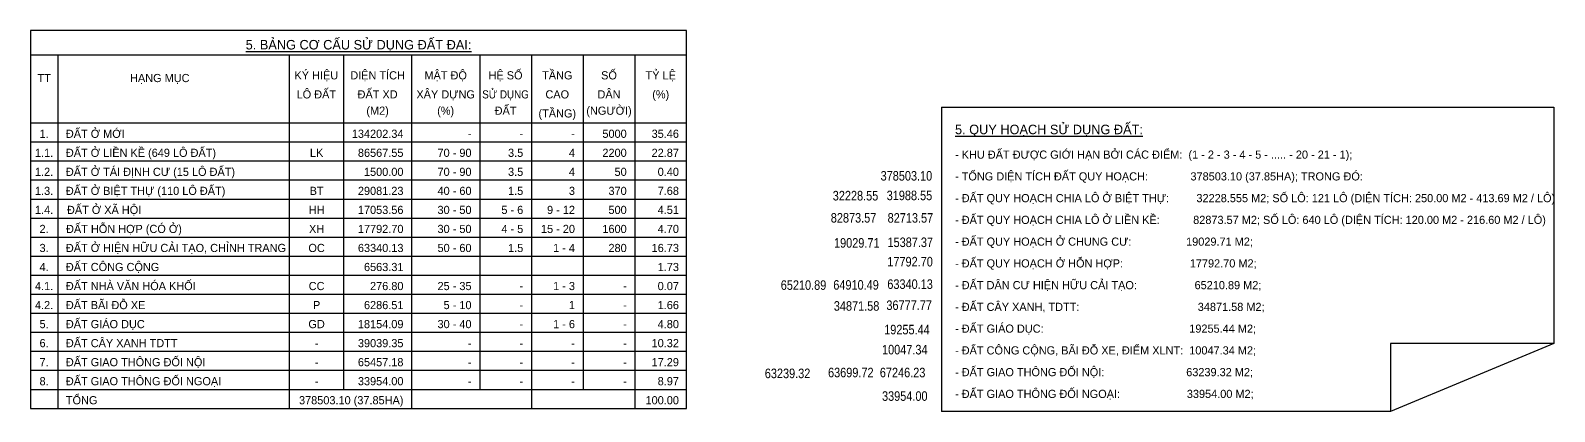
# Model space of a CAD drawing. Header units: metres. Extents: x 566107 to 571261, y 2062953 to 2068466.
# Drawn here: x 566107 to 566667, y 2065351 to 2065491 of the extents above; entities that cross this region are included whole.
import ezdxf
from ezdxf.enums import TextEntityAlignment as Align

# ---------------------------------------------------------------- set-up
doc = ezdxf.new("R2010")
doc.units = ezdxf.units.M
doc.layers.add('dientich', color=7, linetype='CONTINUOUS')
doc.layers.add('ghi_chu', color=7, linetype='CONTINUOUS')
doc.styles.add('avantH', font='', dxfattribs={"height": 10})
doc.styles.add('text', font='')
doc.styles.get('avantH').set_extended_font_data('.VnAvantH')
doc.styles.get('text').set_extended_font_data('.VnArial NarrowH')

# ---------------------------------------------------------------- blocks, each defined once
blk = doc.blocks.new('ghi_Eu-bgSDD')
at = {"color": 32}
blk.add_wipeout([(-240.99999999981486, 139.00000000011636), (2.3283064365386963e-10, 139.00000000011636), (2.3280222194443922e-10, 2.4434143597318325e-10), (-241.0000000001164, 2.4434143597318325e-10)], dxfattribs=at).translate(0, 0, 3.480756881984234).dxf.layer = 'ghi_chu'
at = {"layer": 'ghi_chu'}
blk.add_line((-240.9999999998836, 130.0000000002328), (2.328306436538696e-10, 130.0000000002328), dxfattribs=at)
at = {"layer": 'ghi_chu', "color": 32}
for p, q in [((-230.9999999998836, 130.0000000002328), (-231.0000000002328, 7.000000000232831)), ((-145.9999999998836, 130.0000000002328), (-146.0000000002328, 2.328306436538696e-10)), ((-125.9999999998836, 130.0000000002328), (-126.0000000002328, 7.000000000232831)), ((-100.9999999998836, 130.0000000002328), (-101.0000000002328, 2.328306436538696e-10)), ((-75.99999999988358, 130.0000000002328), (-76.00000000023283, 7.000000000232831)), ((-37.99999999976717, 130.0000000002328), (-38, 7.000000000232831)), ((-18.99999999976717, 130.0000000002328), (-19.00000000011642, 2.328306436538696e-10)), ((-230.9999999998836, 123.0000000002328), (-231.0000000002328, 2.328306436538696e-10)), ((-240.9999999998836, 105.0000000002328), (2.328306436538696e-10, 105.0000000002328)), ((-240.9999999998836, 98.00000000023283), (2.328306436538696e-10, 98.00000000023283)), ((-240.9999999998836, 91.00000000023283), (2.328306436538696e-10, 91.00000000023283)), ((-240.9999999998836, 84.00000000023283), (2.328306436538696e-10, 84.00000000023283)), ((-240.9999999998836, 77.00000000023283), (2.328306436538696e-10, 77.00000000023283)), ((-240.9999999998836, 70.00000000023283), (2.328306436538696e-10, 70.00000000023283)), ((-240.9999999998836, 63.00000000023283), (2.328306436538696e-10, 63.00000000023283)), ((-240.9999999998836, 56.00000000023283), (2.328306436538696e-10, 56.00000000023283)), ((-240.9999999998836, 49.00000000023283), (2.328306436538696e-10, 49.00000000023283)), ((-240.9999999998836, 42.00000000023283), (2.328306436538696e-10, 42.00000000023283)), ((-240.9999999998836, 35.00000000023283), (2.328306436538696e-10, 35.00000000023283)), ((-241, 28.00000000023283), (1.164153218269348e-10, 28.00000000023283)), ((-240.9999999998836, 21.00000000023283), (2.328306436538696e-10, 21.00000000023283)), ((-241, 14.00000000023283), (1.164153218269348e-10, 14.00000000023283)), ((-241.0000000001164, 7.000000000232831), (0, 7.000000000232831))]:
    blk.add_line(p, q, dxfattribs=at)
at = {"layer": 'ghi_chu'}
blk.add_lwpolyline([(2.328306436538696e-10, 139.0000000002328), (-240.9999999998836, 139.0000000002328), (-241.0000000001164, 2.328306436538696e-10), (0, 2.328306436538696e-10)], close=True, dxfattribs=at)
blk.add_lwpolyline([(-240.9999999998836, 130.0000000002328), (-230.9999999998836, 130.0000000002328), (-145.9999999998836, 130.0000000002328), (-125.9999999998836, 130.0000000002328), (-100.9999999998836, 130.0000000002328), (-75.99999999988358, 130.0000000002328), (-37.99999999976717, 130.0000000002328), (-18.99999999976717, 130.0000000002328), (2.328306436538696e-10, 130.0000000002328)], dxfattribs=at)
at = {"layer": 'ghi_chu', "color": 32}
for points in [[(-240.9999999998836, 130.0000000002328), (-230.9999999998836, 130.0000000002328), (-145.9999999998836, 130), (-125.9999999998836, 130), (-100.9999999998836, 130.0000000002328), (-75.99999999988358, 130.0000000002328), (-56.99999999988358, 130.0000000002328), (-37.99999999976717, 130.0000000002328), (-18.99999999976717, 130.0000000002328), (2.328306436538696e-10, 130.0000000002328)], [(-56.99999999988358, 130.0000000002328), (-57.00000000011642, 2.328306436538696e-10)]]:
    blk.add_lwpolyline(points, dxfattribs=at)
at = {"layer": 'ghi_chu', "lineweight": -2, "style": 'avantH'}
for s, height, p in [('%%U5. b¶ng c¬ cÊu sö dông ®Êt ®ai:', 3.5, (-120.4999999997672, 132.0000000002328)), ('ký hiÖu', 3, (-135.9999999998836, 120.9910439832602)), ('diÖn tÝch', 3, (-113.4999999998836, 120.9910439832602)), ('mËt ®é', 3, (-88.49999999988358, 120.9910439832602)), ('hÖ sè', 3, (-66.49999999988358, 120.9910439832602)), ('tÇng', 3, (-47.49999999988358, 120.9910439832602)), ('sè', 3, (-28.49999999976717, 120.9910439832602)), ('tû lÖ', 3, (-9.49999999976717, 120.9910439832602)), ('tt', 3, (-235.9999999998836, 120.0000000002328)), ('h¹ng môc', 3, (-193.4999999998836, 120.0000000002328)), ('l« ®Êt', 3, (-135.9999999998836, 113.9910439832602)), ('®Êt xd', 3, (-113.4999999998836, 113.9910439832602)), ('x©y dùng', 3, (-88.49999999988358, 113.9910439832602)), ('d©n', 3, (-28.49999999976717, 113.9910439832602)), ('cao', 3, (-47.49999999988358, 113.9910439832602)), ('(%%%)', 3, (-9.49999999976717, 113.9910439832602)), ('(m2)', 3, (-113.4999999998836, 107.9910439832602)), ('(%%%)', 3, (-88.49999999988358, 107.9910439832602)), ('®Êt', 3, (-66.49999999988358, 107.9910439832602)), ('(tÇng)', 3, (-47.49999999988358, 106.9910439832602)), ('(ng\xadêi)', 3, (-28.49999999976717, 107.9910439832602)), ('1.', 3, (-235.9999999997672, 99.50000000023283)), ('2.', 3, (-235.9999999998836, 64.5)), ('xh', 3, (-135.9013861248968, 64.5)), ('3.', 3, (-235.9999999998836, 57.5)), ('oc', 3, (-135.9013861248968, 57.5)), ('4.', 3, (-235.9999999998836, 50.5)), ('5.', 3, (-236, 29.50000000023283)), ('gd', 3, (-135.9013861250132, 29.50000000023283)), ('6.', 3, (-235.9999999998836, 22.50000000023283)), ('-', 3, (-135.9013861248968, 22.50000000023283)), ('7.', 3, (-236, 15.50000000023283)), ('-', 3, (-135.9013861250132, 15.50000000023283)), ('8.', 3, (-236.0000000001164, 8.50000000023283)), ('-', 3, (-135.9013861251296, 8.50000000023283))]:
    blk.add_text(s, height=height, dxfattribs=at).set_placement(p, align=Align.CENTER)
at = {"layer": 'ghi_chu', "lineweight": -2, "style": 'avantH', "width": 0.9}
blk.add_text('sö dông', height=3, dxfattribs=at).set_placement((-66.49999999988358, 113.9910439832602), align=Align.CENTER)
at = {"layer": 'ghi_chu', "lineweight": -2, "style": 'avantH'}
for s, p in [('®Êt ë míi', (-228.0013564348919, 99.50000000023283)), ('®Êt hçn hîp (cã ë)', (-227.9358681316953, 64.5)), ('®Êt ë hiÖn h÷u c¶i t¹o, chØnh trang', (-228.0013564350083, 57.5)), ('®Êt c«ng céng', (-228.0013564350083, 50.5)), ('®Êt gi¸o dôc', (-228.0013564351248, 29.50000000023283)), ('®Êt c©y xanh tdtt', (-228.0013564350083, 22.50000000023283)), ('®Êt giao th«ng ®èi néi', (-228.0013564351248, 15.50000000023283)), ('®Êt giao th«ng ®èi ngo¹i', (-228.0013564352412, 8.50000000023283))]:
    blk.add_text(s, height=3, dxfattribs=at).set_placement(p)
for s, p in [('134202.34', (-103.9999999998836, 99.50000000023283)), ('-', (-78.99999999988358, 99.50000000023283)), ('-', (-59.99999999976717, 99.50000000023283)), ('-', (-40.99999999965075, 99.50000000023283)), ('5000', (-21.99999999965075, 99.50000000023283)), ('35.46', (-2.812281884602271, 99.50000000023283)), ('17792.70', (-104, 64.5)), ('30 - 50', (-79, 64.5)), ('4 - 5', (-60, 64.5)), ('15 - 20', (-40.99999999988358, 64.5)), ('1600', (-21.99999999988358, 64.5)), ('4.70', (-2.812281884835102, 64.5)), ('63340.13', (-104, 57.5)), ('50 - 60', (-79, 57.5)), ('1.5', (-60, 57.5)), ('1 - 4', (-40.99999999988358, 57.5)), ('280', (-21.99999999988358, 57.5)), ('16.73', (-2.812281884835102, 57.5)), ('6563.31', (-104, 50.5)), ('1.73', (-2.812281884718686, 50.5)), ('18154.09', (-104.0000000001164, 29.50000000023283)), ('30 - 40', (-79.00000000011642, 29.50000000023283)), ('-', (-60, 29.50000000023283)), ('1 - 6', (-40.99999999988358, 29.50000000023283)), ('-', (-21.99999999988358, 29.50000000023283)), ('4.80', (-2.812281884835102, 29.50000000023283)), ('39039.35', (-104, 22.50000000023283)), ('-', (-79, 22.50000000023283)), ('-', (-59.99999999988358, 22.50000000023283)), ('-', (-40.99999999976717, 22.50000000023283)), ('-', (-21.99999999976717, 22.50000000023283)), ('10.32', (-2.812281884718686, 22.50000000023283)), ('65457.18', (-104.0000000001164, 15.50000000023283)), ('-', (-79.00000000011642, 15.50000000023283)), ('-', (-60, 15.50000000023283)), ('-', (-40.99999999988358, 15.50000000023283)), ('-', (-21.99999999988358, 15.50000000023283)), ('17.29', (-2.812281884835102, 15.50000000023283)), ('33954.00', (-104.0000000002328, 8.50000000023283)), ('8.97', (-2.812281884951517, 8.50000000023283)), ('-', (-79.00000000023283, 8.50000000023283)), ('-', (-60.00000000011642, 8.50000000023283)), ('-', (-41, 8.50000000023283)), ('-', (-22, 8.50000000023283))]:
    blk.add_text(s, height=3, dxfattribs=at).set_placement(p, align=Align.RIGHT)
at = {"layer": 'ghi_chu', "color": 5, "lineweight": -2, "style": 'avantH'}
for s, p in [('1.1.', (-235.9999999997672, 92.50000000023283)), ('lk', (-135.9013861247804, 92.50000000023283)), ('1.2.', (-235.9999999997672, 85.50000000023283)), ('1.3.', (-235.9999999998836, 78.50000000023283)), ('bt', (-135.9013861248968, 78.50000000023283)), ('1.4.', (-235.9999999997672, 71.50000000023283)), ('hh', (-135.9013861247804, 71.50000000023283)), ('4.1.', (-235.9999999998836, 43.5)), ('cc', (-135.9013861248968, 43.5)), ('4.2.', (-235.9999999998836, 36.5)), ('p', (-135.9013861248968, 36.5))]:
    blk.add_text(s, height=3, dxfattribs=at).set_placement(p, align=Align.CENTER)
for s, p in [('®Êt ë liÒn kÒ (649 l« ®Êt)', (-228.0013564348919, 92.50000000023283)), ('®Êt ë t¸i ®Þnh c\xad (15 l« ®Êt)', (-228.0013564348919, 85.50000000023283)), ('®Êt ë biÖt thù (110 l« ®Êt)', (-228.0013564350083, 78.50000000023283)), ('®Êt ë x· héi', (-227.6005352243083, 71.50000000023283)), ('®Êt nhµ v¨n hãa khèi', (-228.0013564350083, 43.5)), ('®Êt b·i ®ç xe', (-228.0013564350083, 36.5))]:
    blk.add_text(s, height=3, dxfattribs=at).set_placement(p)
for s, p in [('86567.55', (-103.9999999998836, 92.50000000023283)), ('70 - 90', (-78.99999999988358, 92.50000000023283)), ('3.5', (-59.99999999976717, 92.50000000023283)), ('4', (-40.99999999965075, 92.50000000023283)), ('22.87', (-2.812281884602271, 92.50000000023283)), ('1500.00', (-103.9999999998836, 85.50000000023283)), ('70 - 90', (-78.99999999988358, 85.50000000023283)), ('3.5', (-59.99999999976717, 85.50000000023283)), ('4', (-40.99999999965075, 85.50000000023283)), ('0.40', (-2.812281884602271, 85.50000000023283)), ('29081.23', (-104, 78.50000000023283)), ('40 - 60', (-79, 78.50000000023283)), ('1.5', (-59.99999999988358, 78.50000000023283)), ('3', (-40.99999999976717, 78.50000000023283)), ('370', (-21.99999999976717, 78.50000000023283)), ('7.68', (-2.812281884718686, 78.50000000023283)), ('17053.56', (-103.9999999998836, 71.50000000023283)), ('30 - 50', (-78.99999999988358, 71.50000000023283)), ('5 - 6', (-60, 71.5)), ('9 - 12', (-40.99999999988358, 71.5)), ('500', (-21.99999999988358, 71.5)), ('4.51', (-2.812281884835102, 71.5)), ('276.80', (-104, 43.5)), ('25 - 35', (-79, 43.5)), ('-', (-60, 43.5)), ('1 - 3', (-40.99999999988358, 43.5)), ('-', (-21.99999999988358, 43.5)), ('0.07', (-2.812281884835102, 43.5)), ('6286.51', (-104, 36.5)), ('5 - 10', (-79, 36.5)), ('1', (-40.99999999988358, 36.5)), ('1.66', (-2.812281884835102, 36.5)), ('-', (-60, 36.5)), ('-', (-21.99999999988358, 36.5))]:
    blk.add_text(s, height=3, dxfattribs=at).set_placement(p, align=Align.RIGHT)
at = {"layer": 'ghi_chu', "color": 1, "lineweight": -2, "style": 'avantH'}
for s, p in [('2200', (-21.99999999965075, 92.50000000023283)), ('50', (-21.99999999965075, 85.50000000023283)), ('378503.10 (37.85ha)', (-104.0000000002328, 1.500000000232831)), ('100.00', (-2.812281884951517, 1.500000000232831))]:
    blk.add_text(s, height=3, dxfattribs=at).set_placement(p, align=Align.RIGHT)
blk.add_text('tæng', height=3, dxfattribs=at).set_placement((-228.0013564352412, 1.500000000232831))

msp = doc.modelspace()

# ---------------------------------------------------------------- block references
at = {"layer": 'ghi_chu'}
msp.add_blockref('ghi_Eu-bgSDD', (566347.859971044, 2065352.368054208, 3.480756881991264), dxfattribs=at)

# ---------------------------------------------------------------- texts
at = {"layer": 'dientich', "style": 'text'}
for s, p in [('378503.10', (566438.0775541145, 2065435.102480655)), ('31988.55', (566438.0775541145, 2065427.898307012)), ('82713.57', (566438.4290835009, 2065419.618037216)), ('15387.37', (566438.3762717448, 2065410.654578023)), ('17792.70', (566438.3126376237, 2065403.5267872)), ('63340.13', (566438.3126376237, 2065395.266353125)), ('36777.77', (566437.9702872247, 2065387.511644529)), ('19255.44', (566437.1671981633, 2065378.546815022)), ('10047.34', (566436.3641091019, 2065371.17245635)), ('63699.72', (566416.535894749, 2065362.756426285)), ('67246.23', (566435.5610200405, 2065362.756426285)), ('63239.32', (566393.3078211301, 2065362.442957653)), ('33954.00', (566436.3641091019, 2065354.104955185))]:
    msp.add_text(s, height=3.5, dxfattribs=at).set_placement(p, align=Align.BOTTOM_RIGHT)
for s, p in [('32228.55', (566409.9049067703, 2065430.595703288)), ('82873.57', (566409.1907013019, 2065422.457061686)), ('19029.71', (566410.3711250023, 2065413.227653656)), ('65210.89', (566390.806422257, 2065397.719810102)), ('64910.49', (566410.1010308852, 2065397.784727867)), ('34871.58', (566410.2994540129, 2065390.039276307))]:
    msp.add_text(s, height=3.5, dxfattribs=at).set_placement(p, align=Align.MIDDLE_CENTER)

# ---------------------------------------------------------------- wipeouts: each hides what was drawn before it
at = {"color": 32}
msp.add_wipeout([(566441.4598735886, 2065463.202212981), (566666.4598735886, 2065463.202212981), (566666.4598735886, 2065376.1998528675), (566606.4598735886, 2065351.1998528675), (566441.4598735886, 2065351.1998528675)], dxfattribs=at).dxf.layer = 'ghi_chu'

# ---------------------------------------------------------------- next in the draw order: linework, layer by layer
at = {"layer": 'ghi_chu', "lineweight": -2}
for q in [(566441.4598735886, 2065351.199852868), (566666.4598735886, 2065463.202212981)]:
    msp.add_line((566441.4598735886, 2065463.202212981), q, dxfattribs=at)
for points in [[(566666.4598735886, 2065463.202212981), (566666.4598735886, 2065376.199852868), (566606.4598735886, 2065351.199852868), (566441.4598735886, 2065351.199852868)], [(566666.4598735886, 2065376.199852868), (566606.4598735886, 2065376.199852868), (566606.4598735886, 2065351.199852868)]]:
    msp.add_lwpolyline(points, dxfattribs=at)

# ---------------------------------------------------------------- next in the draw order: texts
at = {"layer": 'ghi_chu', "lineweight": -2, "style": 'avantH'}
for s, height, p in [('%%U5. quy ho¹ch sö dông ®Êt:', 3.5, (566446.4598735886, 2065453.202212981)), ('- khu ®Êt ®\xadîc giíi h¹n bëi c¸c ®iÓm:  (1 - 2 - 3 - 4 - 5 - ..... - 20 - 21 - 1);', 3, (566446.4598735886, 2065444.199852868)), ('- tæng diÖn tÝch ®Êt quy ho¹ch:              378503.10 (37.85ha); trong ®ã:', 3, (566446.4598735886, 2065436.199852868)), ('- ®Êt quy ho¹ch chia l« ë biÖt thù:         32228.555 m2; sè l«: 121 l« (diÖn tÝch: 250.00 m2 - 413.69 m2 / l«)', 3, (566446.4598735886, 2065428.199852868)), ('- ®Êt quy ho¹ch chia l« ë liÒn kÒ:           82873.57 m2; sè l«: 640 l« (diÖn tÝch: 120.00 m2 - 216.60 m2 / l«)', 3, (566446.4598735886, 2065420.199852868)), ('- ®Êt quy ho¹ch ë chung c\xad:                  19029.71 m2;', 3, (566446.4598735886, 2065412.199852868)), ('- ®Êt quy ho¹ch ë hçn hîp:                      17792.70 m2;', 3, (566446.4598735886, 2065404.199852868)), ('- ®Êt d©n c\xad hiÖn h÷u c¶i t¹o:                   65210.89 m2;', 3, (566446.4598735886, 2065396.199852868)), ('- ®Êt c©y xanh, TDTT:                                       34871.58 m2;', 3, (566446.4598735886, 2065388.199852868)), ('- ®Êt gi¸o dôc:                                                19255.44 m2;', 3, (566446.4598735886, 2065380.199852868)), ('- ®Êt c«ng céng, b·i ®ç xe, ®iÓm xlnt:  10047.34 m2;', 3, (566446.4598735886, 2065372.199852868)), ('- ®Êt giao th«ng ®èi néi:                           63239.32 m2;', 3, (566446.4598735886, 2065364.199852868)), ('- ®Êt giao th«ng ®èi ngo¹i:                      33954.00 m2;', 3, (566446.4598735886, 2065356.199852868))]:
    msp.add_text(s, height=height, dxfattribs=at).set_placement(p)

doc.saveas('drawing.dxf')
